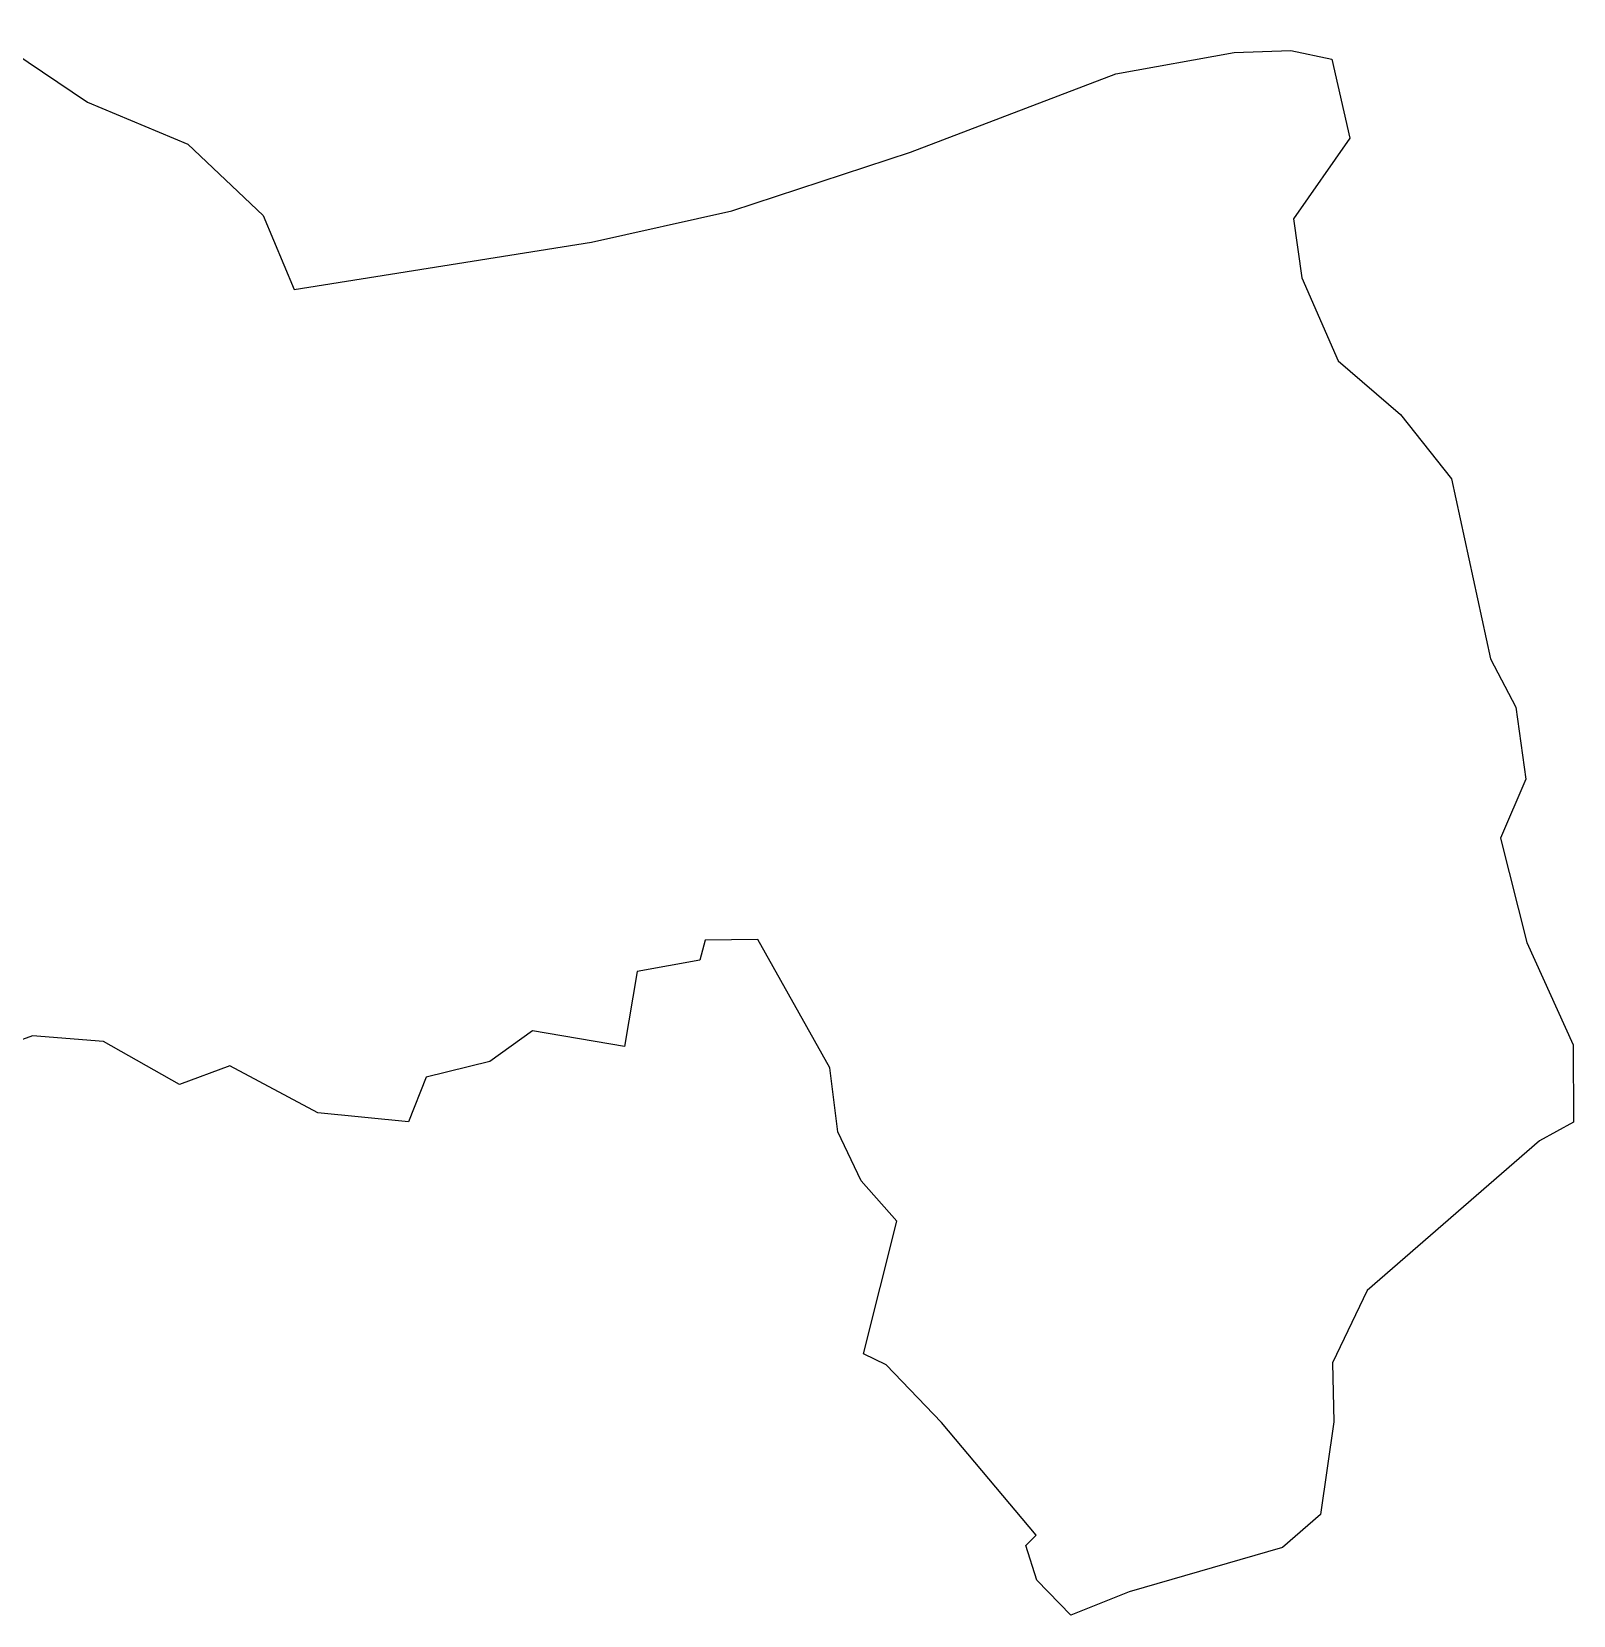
# Model space of a CAD drawing. Header units: metres. Extents: x 301134 to 305374, y 1949282 to 1952044.
# Drawn here: x 303460 to 305374, y 1949282 to 1951247 of the extents above; entities that cross this region are included whole.
import ezdxf

# ---------------------------------------------------------------- set-up
doc = ezdxf.new("R2010")
doc.units = ezdxf.units.M
doc.header["$MEASUREMENT"] = 0
doc.layers.add('VILLAGE BOUNDRY', color=10, linetype='Continuous')

msp = doc.modelspace()

# ---------------------------------------------------------------- linework, layer by layer
at = {"layer": 'VILLAGE BOUNDRY', "color": 3, "flags": 128}
msp.add_lwpolyline([(303399.5, 1951247.2), (303529.1, 1951159.9), (303653.9, 1951107.4), (303747.4, 1951018.9), (303785.9, 1950927.2), (304154.9, 1950986.1), (304329.2, 1951024.7), (304551, 1951097.8), (304806.1, 1951195.1), (304952.9, 1951221.5), (305023.3, 1951223.7), (305073.9, 1951213.3), (305096.5, 1951115), (305026.3, 1951014.9), (305037, 1950941.8), (305082.1, 1950838.8), (305159.2, 1950772.2), (305222.8, 1950692.2), (305271.1, 1950468.7), (305302.3, 1950408.7), (305315, 1950319.5), (305283.6, 1950246.1), (305316.3, 1950116.6), (305373.5, 1949989.7), (305373.9, 1949893.8), (305331.7, 1949870.4), (305118, 1949684.8), (305074.9, 1949595.1), (305076.6, 1949522), (305059.9, 1949406.7), (305012.7, 1949366), (304822.6, 1949310.7), (304750.1, 1949281.7), (304708, 1949325.4), (304694.1, 1949368.5), (304706.9, 1949381.2), (304589.5, 1949520.8), (304520.8, 1949592.7), (304492.6, 1949606.1), (304534.1, 1949770.8), (304489.6, 1949821), (304460.9, 1949881.8), (304450.7, 1949961), (304361.6, 1950120.3), (304296, 1950119.5), (304289.4, 1950094.8), (304211.8, 1950080.8), (304195.8, 1949987.7), (304081.5, 1950007.2), (304028.7, 1949969), (303949.5, 1949949.6), (303927.9, 1949894.1), (303815.4, 1949905.3), (303706.1, 1949963.8), (303643.4, 1949940.4), (303549.1, 1949993.8), (303460.9, 1950001), (303436.1, 1949991.6)], dxfattribs=at)

doc.saveas('drawing.dxf')
